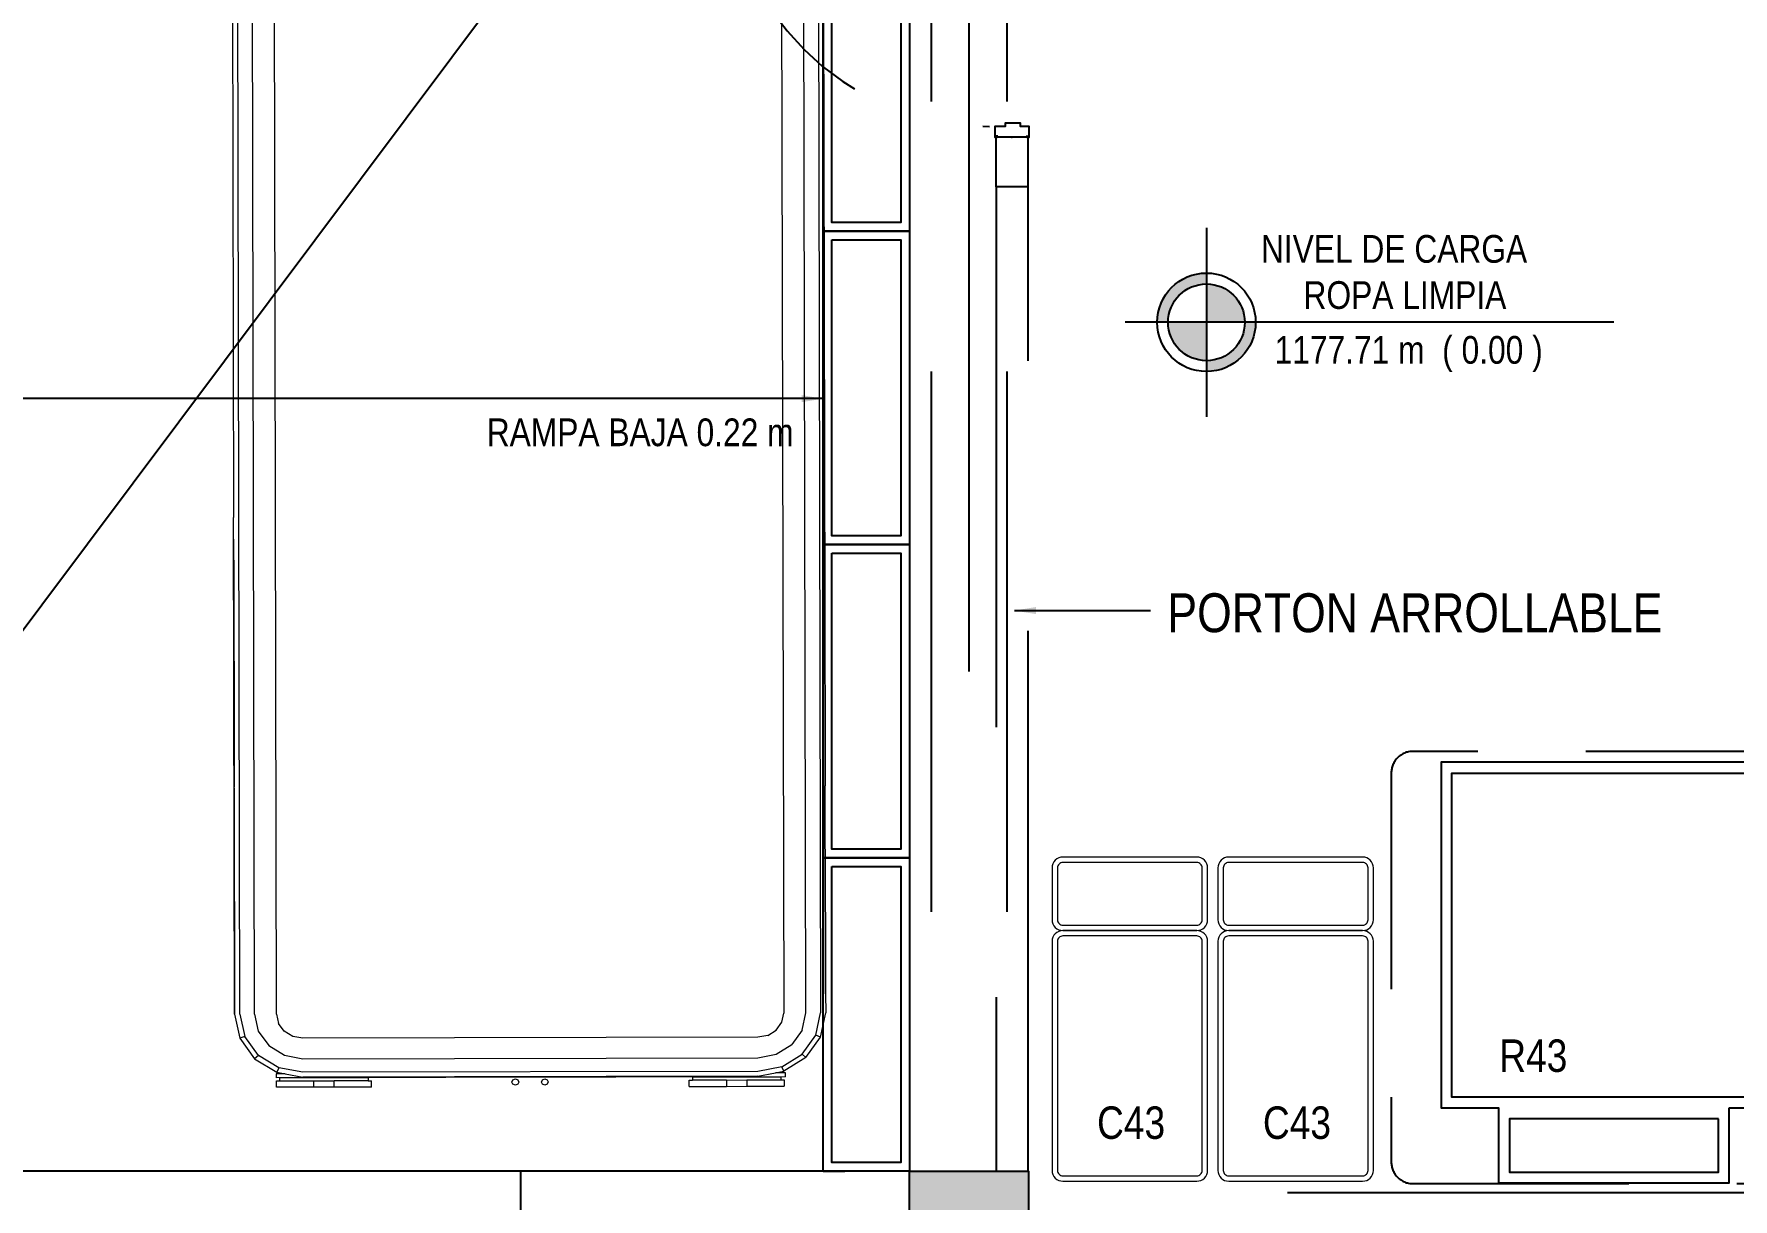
# Model space of a CAD drawing. Extents: x -28 to 131, y -33 to 63.
# Drawn here: x -4.33 to 3.54, y 9.27 to 14.66 of the extents above; entities that cross this region are included whole.
import ezdxf

# ---------------------------------------------------------------- set-up
doc = ezdxf.new("R2010")
doc.units = 0
doc.header["$LTSCALE"] = 10
doc.header["$PDSIZE"] = 0.1
for name, pattern in [('DASHDOT', [1, 0.5, -0.25, 0, -0.25]), ('HIDDEN', [0.375, 0.25, -0.125]), ('HIDDEN2', [0.1875, 0.125, -0.0625]), ('STYLE_01', [0.15, 0.1, -0.05])]:
    doc.linetypes.add(name, pattern=pattern)
for name, color, linetype in [('arq- obras exteriores', 250, 'Continuous'), ('arq-carros', 8, 'Continuous'), ('arq-columnas', 6, 'Continuous'), ('arq-ejes-principales', 1, 'DASHDOT'), ('arq-equipamiento', 1, 'Continuous'), ('arq-hatch', 252, 'Continuous'), ('arq-niveles', 1, 'Continuous'), ('arq-pared baja', 240, 'Continuous'), ('arq-pared mamposteria', 4, 'Continuous'), ('arq-portón', 1, 'HIDDEN'), ('arq-puertas', 1, 'Continuous'), ('arq-Rejilla', 8, 'Continuous'), ('arq-text-equipamento', 2, 'Continuous'), ('arq-text-equipamiento', 2, 'Continuous'), ('arq-vigas', 251, 'HIDDEN')]:
    doc.layers.add(name, color=color, linetype=linetype)
doc.layers.add('mv', color=191, linetype='Continuous', plot=False)
doc.styles.add('dape 2', font='ARIALN.TTF')
doc.dimstyles.new('dape', dxfattribs={"dimscale": 0.05, "dimtxt": 2, "dimasz": 2, "dimexe": 1, "dimexo": 1, "dimgap": 1, "dimtad": 1, "dimzin": 1, "dimtxsty": 'dape 2', "dimcen": 30, "dimclrd": 1, "dimclre": 1, "dimclrt": 256, "dimazin": 0, "dimtfac": 1, "dimtmove": 0, "dimatfit": 3, "dimfxl": 1, "dimarcsym": 0})

# ---------------------------------------------------------------- blocks, each defined once
blk = doc.blocks.new('Rejilla')
at = {"layer": 'arq-Rejilla'}
blk.add_lwpolyline([(0, 1.45), (0.4, 1.45), (0.4, 0), (0, 0), (0, 1.45)], dxfattribs=at)
blk.add_lwpolyline([(0.04, 1.41), (0.36, 1.41), (0.36, 0.04), (0.04, 0.04)], close=True, dxfattribs=at)
blk = doc.blocks.new('C43')
at = {"color": 0, "lineweight": 0}
for points in [[(0, -0.31, 0.414214), (0.05, -0.36), (1.11, -0.36, 0.414214), (1.16, -0.31), (1.16, 0.31, 0.414214), (1.11, 0.36), (0.05, 0.36, 0.414214), (0, 0.31)], [(0.025, -0.31, 0.414214), (0.05, -0.335), (1.11, -0.335, 0.414214), (1.135, -0.31), (1.135, 0.31, 0.414214), (1.11, 0.335), (0.05, 0.335, 0.414214), (0.025, 0.31)], [(1.16, -0.31, 0.414214), (1.21, -0.36), (1.45, -0.36, 0.414214), (1.5, -0.31), (1.5, 0.31, 0.414214), (1.45, 0.36), (1.21, 0.36, 0.414214), (1.16, 0.31)], [(1.185, -0.31, 0.414214), (1.21, -0.335), (1.45, -0.335, 0.414214), (1.475, -0.31), (1.475, 0.31, 0.414214), (1.45, 0.335), (1.21, 0.335, 0.414214), (1.185, 0.31)]]:
    blk.add_lwpolyline(points, format="xyb", close=True, dxfattribs=at)
blk = doc.blocks.new('R43')
for points in [[(1.6, 1.3335), (1.6, 1.6), (0, 1.6), (0, 0), (1.6, 0), (1.6, 0.2665), (1.9468, 0.2665), (1.9468, 1.3335)], [(1.55, 1.55), (1.55, 0.05), (0.05, 0.05), (0.05, 1.55)], [(1.65, 1.2835), (1.65, 0.3165), (1.8968, 0.3165), (1.8968, 1.2835)]]:
    blk.add_lwpolyline(points, close=True)
blk = doc.blocks.new('*U147')
for p, q in [((-0.1275, 1.2604), (-0.174, 1.2604)), ((-0.1275, 1.2654), (-0.1275, 1.2304)), ((-0.1225, 1.2654), (-0.1275, 1.2654)), ((-0.1225, 1.2929), (-0.1225, 1.2029)), ((-0.115, 1.2929), (-0.1225, 1.2929)), ((-0.07, 1.2929), (-0.0625, 1.2929)), ((-0.0625, 1.2929), (-0.0625, 1.2029)), ((-0.0625, 1.2654), (-0.0575, 1.2654)), ((-0.0575, 1.2654), (-0.0575, 1.2304)), ((-0.0575, 1.2604), (-0.011, 1.2604)), ((-0.179, 1.2554), (-0.179, 1.1584)), ((-0.169, 1.2334), (-0.169, 1.1668)), ((-0.1344, 1.2279), (-0.169, 1.2279)), ((-0.1275, 1.2354), (-0.167, 1.2354)), ((-0.1344, 1.2279), (-0.1275, 1.2354)), ((-0.1225, 1.2304), (-0.1275, 1.2304)), ((-0.115, 1.2029), (-0.1225, 1.2029)), ((-0.07, 1.2029), (-0.0625, 1.2029)), ((-0.0625, 1.2304), (-0.0575, 1.2304)), ((-0.0506, 1.2279), (-0.0575, 1.2354)), ((-0.0506, 1.2279), (-0.016, 1.2279)), ((-0.016, 1.2334), (-0.016, 1.1668)), ((-0.006, 1.2554), (-0.006, 1.1584)), ((-0.1298, 1.1389), (-0.179, 1.1584)), ((-0.128, 1.1423), (-0.169, 1.1668)), ((-0.128, 1.1423), (-0.1298, 1.1389)), ((-0.057, 1.1423), (-0.016, 1.1668)), ((-0.057, 1.1423), (-0.0552, 1.1389)), ((-0.0552, 1.1389), (-0.006, 1.1584))]:
    blk.add_line(p, q)
for points in [[(-0.115, 1.3179), (-0.07, 1.3179), (-0.07, 0.109), (-0.115, 0.109)], [(-0.0775, 1.2729), (-0.1075, 1.2729), (-0.1075, 1.3129), (-0.0775, 1.3129)], [(-0.1075, 0.159), (-0.0775, 0.159), (-0.0775, 1.2679), (-0.1075, 1.2679)], [(-0.0775, 0.154), (-0.1075, 0.154), (-0.1075, 0.114), (-0.0775, 0.114)]]:
    blk.add_lwpolyline(points, close=True)
for points in [[(-1.3127, -0.069), (-1.32, -0.069), (-1.32, -0.079), (-1.27, -0.079), (-1.27, -0.039), (-1.255, -0.039), (-1.255, 0.031), (-1.27, 0.031), (-1.27, 0.079), (-1.32, 0.079), (-1.32, 0.069), (-1.31, 0.069)], [(-0.065, 0.109), (-0.115, 0.109), (-0.115, 0.099), (-0.065, 0.099)], [(-0.0073, -0.069), (0, -0.069), (0, -0.079), (-0.05, -0.079), (-0.05, -0.039), (-0.065, -0.039), (-0.065, 0.031), (-0.05, 0.031), (-0.05, 0.079), (0, 0.079), (0, 0.069), (-0.01, 0.069)], [(-0.0513, 0.0953), (-0.0513, 0.0453), (-0.0613, 0.0453), (-0.0613, 0.0953)]]:
    blk.add_lwpolyline(points)
blk.add_circle((-0.0563, 0.104), 0.01)
at = {"color": 251, "linetype": 'HIDDEN2'}
blk.add_arc((-0.0563, 0.104), 1.214, 90, 180, dxfattribs=at)
for centre, radius, start, end in [((-0.174, 1.2554), 0.005, 90, 180), ((-0.011, 1.2554), 0.005, 360, 90), ((-0.167, 1.2334), 0.002, 90, 180)]:
    blk.add_arc(centre, radius, start, end)
at = {"layer": 'arq-puertas'}
blk.add_point((0, 0), dxfattribs=at)
at = {"layer": 'mv'}
blk.add_line((-0.07, 1.318), (-0.0563, 1.318), dxfattribs=at)
for p in [(-1.32, 0), (0, 0), (0, 0), (0, 0), (0, 0), (0, 0), (0, 0), (0, 0), (0, 0)]:
    blk.add_point(p, dxfattribs=at)
blk = doc.blocks.new('Camion')
at = {"lineweight": 0}
for p, q in [((-1.2758, 0.0943), (-1.1738, 0.1575)), ((-1.1807, 0.183), (-1.1807, 0.1648)), ((-1.1807, 0.183), (1.177, 0.183)), ((-1.1807, 0.1648), (-1.1343, 0.1648)), ((-1.0022, 0.2268), (-1.1751, 0.2268)), ((-1.1751, 0.1976), (-1.1751, 0.2268)), ((-1.1594, 0.1976), (-1.1751, 0.1976)), ((-1.1343, 0.1648), (-1.1738, 0.1575)), ((-1.1738, 0.1575), (-1.1643, 0.1374)), ((-1.1643, 0.1374), (-1.0531, 0.1579)), ((-1.1594, 0.1831), (-1.1594, 0.1976)), ((-1.0022, 0.1976), (-1.1594, 0.1976)), ((-0.7507, 0.1831), (-1.1594, 0.1831)), ((-1.0535, 0.1797), (-1.1343, 0.1648)), ((-1.0535, 0.1797), (1.0535, 0.1797)), ((-1.0531, 0.1579), (1.0531, 0.1579)), ((-1.0022, 0.1976), (-1.0022, 0.2268)), ((-0.9079, 0.2268), (-1.0022, 0.2268)), ((-0.9079, 0.1976), (-1.0022, 0.1976)), ((-0.735, 0.2268), (-0.9079, 0.2268)), ((-0.9079, 0.1976), (-0.9079, 0.2268)), ((-0.9079, 0.1976), (-0.7507, 0.1976)), ((-0.7507, 0.1831), (-0.7507, 0.1976)), ((-0.735, 0.1976), (-0.7507, 0.1976)), ((-0.735, 0.2268), (-0.735, 0.1976)), ((-0.0827, 0.205), (-0.0781, 0.2153)), ((-0.0781, 0.1947), (-0.0827, 0.205)), ((-0.0781, 0.2153), (-0.067, 0.2196)), ((-0.067, 0.1904), (-0.0781, 0.1947)), ((-0.067, 0.2196), (-0.0559, 0.2153)), ((-0.0559, 0.1947), (-0.067, 0.1904)), ((-0.0559, 0.2153), (-0.0513, 0.205)), ((-0.0513, 0.205), (-0.0559, 0.1947)), ((0.0535, 0.205), (0.0581, 0.2153)), ((0.0581, 0.1947), (0.0535, 0.205)), ((0.0581, 0.2153), (0.0692, 0.2196)), ((0.0692, 0.1904), (0.0581, 0.1947)), ((0.0692, 0.2196), (0.0803, 0.2153)), ((0.0803, 0.1947), (0.0692, 0.1904)), ((0.0803, 0.2153), (0.0849, 0.205)), ((0.0849, 0.205), (0.0803, 0.1947)), ((0.7346, 0.2268), (0.9075, 0.2268)), ((0.7346, 0.2268), (0.7346, 0.1976)), ((0.7503, 0.1976), (0.7346, 0.1976)), ((0.7503, 0.1831), (0.7503, 0.1976)), ((0.7503, 0.1976), (0.9075, 0.1976)), ((1.159, 0.1831), (0.7503, 0.1831)), ((0.9075, 0.2268), (0.9075, 0.1976)), ((0.9075, 0.2268), (1.0018, 0.2268)), ((1.0018, 0.1976), (0.9075, 0.1976)), ((1.0018, 0.2268), (1.1747, 0.2268)), ((1.0018, 0.2268), (1.0018, 0.1976)), ((1.159, 0.1976), (1.0018, 0.1976)), ((1.0531, 0.1579), (1.1643, 0.1374)), ((1.1343, 0.1648), (1.0535, 0.1797)), ((1.1343, 0.1648), (1.177, 0.1648)), ((1.1738, 0.1575), (1.1343, 0.1648)), ((1.159, 0.1976), (1.159, 0.1831)), ((1.1747, 0.1976), (1.159, 0.1976)), ((1.1643, 0.1374), (1.1738, 0.1575)), ((1.2758, 0.0943), (1.1738, 0.1575)), ((1.1747, 0.2268), (1.1747, 0.1976)), ((1.177, 0.1648), (1.177, 0.183)), ((-1.2758, 0.0943), (-1.344, -0.0004)), ((-1.2585, 0.0789), (-1.3215, -0.0085)), ((-1.2585, 0.0789), (-1.2758, 0.0943)), ((-1.1643, 0.1374), (-1.2585, 0.0789)), ((-1.1382, 0.0789), (-1.2103, 0.0342)), ((-1.0531, 0.0947), (-1.1382, 0.0789)), ((1.0531, 0.0947), (-1.0531, 0.0947)), ((1.1382, 0.0789), (1.0531, 0.0947)), ((1.2103, 0.0342), (1.1382, 0.0789)), ((1.1643, 0.1374), (1.2585, 0.0789)), ((1.2585, 0.0789), (1.2758, 0.0943)), ((1.2585, 0.0789), (1.3215, -0.0085)), ((1.344, -0.0004), (1.2758, 0.0943)), ((-1.2585, -0.0327), (-1.2103, 0.0342)), ((-1.0992, -0.0085), (-1.0531, 0)), ((-1.0531, 0), (1.0531, 0)), ((1.2585, -0.0327), (1.2103, 0.0342)), ((-1.344, -0.0004), (-1.3679, -0.112)), ((-1.344, -0.0004), (-1.3215, -0.0085)), ((-1.3215, -0.0085), (-1.344, -0.112)), ((-1.2585, -0.0327), (-1.2758, -0.112)), ((-1.1643, -0.0689), (-1.1738, -0.112)), ((-1.1382, -0.0327), (-1.1643, -0.0689)), ((-1.0992, -0.0085), (-1.1382, -0.0327)), ((1.0531, 0), (1.0992, -0.0085)), ((1.0992, -0.0085), (1.1382, -0.0327)), ((1.1382, -0.0327), (1.1643, -0.0689)), ((1.1738, -0.112), (1.1643, -0.0689)), ((1.2758, -0.112), (1.2585, -0.0327)), ((1.3215, -0.0085), (1.344, -0.0004)), ((1.344, -0.112), (1.3215, -0.0085)), ((1.3679, -0.112), (1.344, -0.0004)), ((-1.3679, -0.112), (-1.3679, -0.1122)), ((-1.3679, -0.1997), (-1.3679, -0.1122)), ((-1.3679, -0.1122), (-1.3679, -0.1122)), ((-1.3679, -0.1997), (-1.3679, -0.1122)), ((-1.344, -6.8762), (-1.344, -0.112)), ((-1.2758, -0.112), (-1.2758, -6.8762)), ((-1.1738, -6.8762), (-1.1738, -0.112)), ((1.1738, -0.112), (1.1738, -6.8762)), ((1.2758, -0.112), (1.2758, -6.8762)), ((1.344, -0.112), (1.344, -6.8762)), ((1.3678, -1.1583), (1.3679, -0.112)), ((1.3679, -0.112), (1.3678, -1.1583)), ((1.3679, -0.112), (1.3679, -2.4109)), ((-1.3679, -0.5789), (-1.3679, -0.1997)), ((-1.3679, -0.1997), (-1.3679, -0.1997)), ((-1.3679, -0.1997), (-1.3679, -0.5789)), ((-1.3679, -0.5789), (-1.3679, -0.5789)), ((-1.3679, -0.5789), (-1.3679, -1.1624)), ((-1.3679, -0.5789), (-1.3679, -1.1624)), ((-1.3679, -1.2791), (-1.3679, -1.1624)), ((-1.3679, -1.1624), (-1.3679, -1.1624)), ((-1.3679, -1.2791), (-1.3679, -1.1624)), ((1.3678, -1.1583), (1.3678, -1.1624)), ((1.3678, -1.1624), (1.3678, -1.1624)), ((1.3678, -1.1624), (1.3678, -1.2791)), ((1.3678, -1.2751), (1.3678, -1.1624)), ((-1.3679, -1.2791), (-1.3679, -1.2791)), ((-1.3679, -6.8762), (-1.3679, -1.2791)), ((1.3677, -2.2126), (1.3678, -1.2791)), ((1.3677, -2.2126), (1.3678, -1.2791)), ((1.3678, -1.2791), (1.3678, -1.2751)), ((1.3678, -1.2791), (1.3678, -1.2791)), ((1.3677, -2.2126), (1.3679, -2.4109)), ((1.3679, -6.8762), (1.3679, -2.4109))]:
    blk.add_line(p, q, dxfattribs=at)

msp = doc.modelspace()

# ---------------------------------------------------------------- hatches: boundary and pattern name
at = {"layer": 'arq-niveles'}
h = msp.add_hatch(color=8, dxfattribs=at)
h.paths.add_polyline_path([(0.9218, 13.3282, 0.414214), (1.0992, 13.1508), (1.0992, 13.3282)])
h.paths.add_polyline_path([(1.0992, 13.5057), (1.0992, 13.3282), (1.2767, 13.3282, 0.414214)])
h.paths.add_polyline_path([(0.8713, 13.3282), (0.9218, 13.3282, -0.414214), (1.0992, 13.5057), (1.0992, 13.5562, 0.414214)])
h.paths.add_polyline_path([(1.0992, 13.1508), (1.0992, 13.1003, 0.414214), (1.3271, 13.3282), (1.2767, 13.3282, -0.414214)])

# ---------------------------------------------------------------- linework, layer by layer
at = {"layer": 'arq- obras exteriores'}
for q in [(-5.2194, 9.4), (-2.075, 6.4511)]:
    msp.add_line((-2.075, 9.4), q, dxfattribs=at)
at = {"layer": 'arq-columnas'}
msp.add_lwpolyline([(-0.275, 9.4), (0.275, 9.4), (0.275, 8.85), (-0.275, 8.85)], close=True, dxfattribs=at)
at = {"layer": 'arq-ejes-principales'}
msp.add_line((0, 36.9128), (0, -2.6791), dxfattribs=at)
at = {"layer": 'arq-equipamiento', "linetype": 'STYLE_01'}
msp.add_lwpolyline([(1.9548, 9.4427, 0.414214), (2.0548, 9.3427), (3.8548, 9.3427, 0.414214), (3.9548, 9.4427), (3.9548, 11.2427, 0.414214), (3.8548, 11.3427), (2.0548, 11.3427, 0.414214), (1.9548, 11.2427)], format="xyb", close=True, dxfattribs=at)
at = {"layer": 'arq-hatch', "linetype": 'HIDDEN'}
msp.add_lwpolyline([(-5.9494, 16.85), (-0.675, 16.85), (-0.675, 9.4), (-6.2548, 9.4)], close=True, dxfattribs=at)
at = {"layer": 'arq-hatch'}
msp.add_solid([(-0.275, 9.4), (0.275, 9.4), (-0.275, 8.85), (0.275, 8.85)], dxfattribs=at)
at = {"layer": 'arq-niveles'}
for p, q in [((1.0992, 13.7655), (1.0992, 12.891)), ((2.9843, 13.3282), (0.7228, 13.3282))]:
    msp.add_line(p, q, dxfattribs=at)
for radius in [0.2279, 0.1775]:
    msp.add_circle((1.0992, 13.3282), radius, dxfattribs=at)
at = {"layer": 'arq-pared baja', "color": 8}
msp.add_line((-6.2548, 9.4), (-0.675, 16.85), dxfattribs=at)
at = {"layer": 'arq-pared baja', "color": 2}
msp.add_line((-0.675, 9.4), (-0.575, 9.4), dxfattribs=at)
at = {"layer": 'arq-pared mamposteria'}
for p, q in [((0.274, 14.185), (0.124, 14.185)), ((0.126, 13.955), (0.126, 14.185)), ((0.274, 13.955), (0.274, 14.185)), ((0.274, 13.955), (0.126, 13.955))]:
    msp.add_line(p, q, dxfattribs=at)
at = {"layer": 'arq-portón'}
msp.add_lwpolyline([(0.274, 13.955), (0.126, 13.955), (0.126, 9.4), (0.274, 9.4)], close=True, dxfattribs=at)
at = {"layer": 'arq-vigas'}
for p, q in [((-0.175, 16.85), (-0.175, 9.4)), ((0.175, 16.85), (0.175, 9.4)), ((7.725, 9.3), (0.275, 9.3))]:
    msp.add_line(p, q, dxfattribs=at)

# ---------------------------------------------------------------- block references
at = {"layer": 'arq-carros', "rotation": 180.1190152810283}
msp.add_blockref('Camion', (-2.0307, 10.0177), dxfattribs=at)
at = {"layer": 'arq-equipamiento'}
for name, p, rotation in [('R43', (2.1853, 11.2926), 270), ('C43', (0.7448, 9.3538), 90), ('C43', (1.5123, 9.3538), 90)]:
    msp.add_blockref(name, p, dxfattribs=dict(at, rotation=rotation))
at = {"layer": 'arq-puertas', "rotation": 90}
msp.add_blockref('*U147', (0.199, 15.505), dxfattribs=at)
at = {"layer": 'arq-Rejilla'}
for p in [(-0.675, 13.75), (-0.675, 12.3), (-0.675, 10.85), (-0.675, 9.4)]:
    msp.add_blockref('Rejilla', p, dxfattribs=at)

# ---------------------------------------------------------------- texts
at = {"layer": 'arq-niveles', "color": 2, "style": 'dape 2'}
for s, p in [('1177.71 m  ( 0.00 )', (1.4148, 13.1366)), ('RAMPA BAJA 0.22 m', (-2.2318, 12.7551))]:
    msp.add_text(s, height=0.128214, dxfattribs=at).set_placement(p)
at = {"layer": 'arq-niveles', "color": 2, "insert": (1.1569, 13.7322), "char_height": 0.128214, "width": 1.711504, "attachment_point": 1, "style": 'dape 2'}
msp.add_mtext('\\pi0.19471;NIVEL DE CARGA\\P\\pi0.39187;ROPA LIMPIA', dxfattribs=at)
at = {"layer": 'arq-text-equipamento', "color": 1, "linetype": 'STYLE_01', "insert": (0.9184, 11.8917), "char_height": 0.18, "width": 4.624674, "attachment_point": 7, "style": 'dape 2'}
msp.add_mtext('PORTON ARROLLABLE', dxfattribs=at)
at = {"layer": 'arq-text-equipamiento', "insert": (2.4546, 10.0097), "char_height": 0.15, "width": 1.30113, "attachment_point": 1, "style": 'dape 2'}
msp.add_mtext('R43', dxfattribs=at)
at = {"layer": 'arq-text-equipamiento', "color": 2, "char_height": 0.15, "width": 0.44803, "attachment_point": 1, "style": 'dape 2'}
for insert in [(0.5931, 9.6997), (1.3607, 9.6997)]:
    msp.add_mtext('C43', dxfattribs=dict(at, insert=insert))

# ---------------------------------------------------------------- leaders
at = {"layer": 'arq-pared baja'}
msp.add_leader([(-0.675, 12.975), (-6.5686, 12.975)], dimstyle='dape', override={"dimgap": 1, "dimtad": 0}, dxfattribs=at)
at = {"layer": 'arq-text-equipamento', "color": 1}
msp.add_leader([(0.2101, 11.9944), (0.8407, 11.9944)], dimstyle='dape', override={"dimgap": 1, "dimtad": 0}, dxfattribs=at)

doc.saveas('drawing.dxf')
